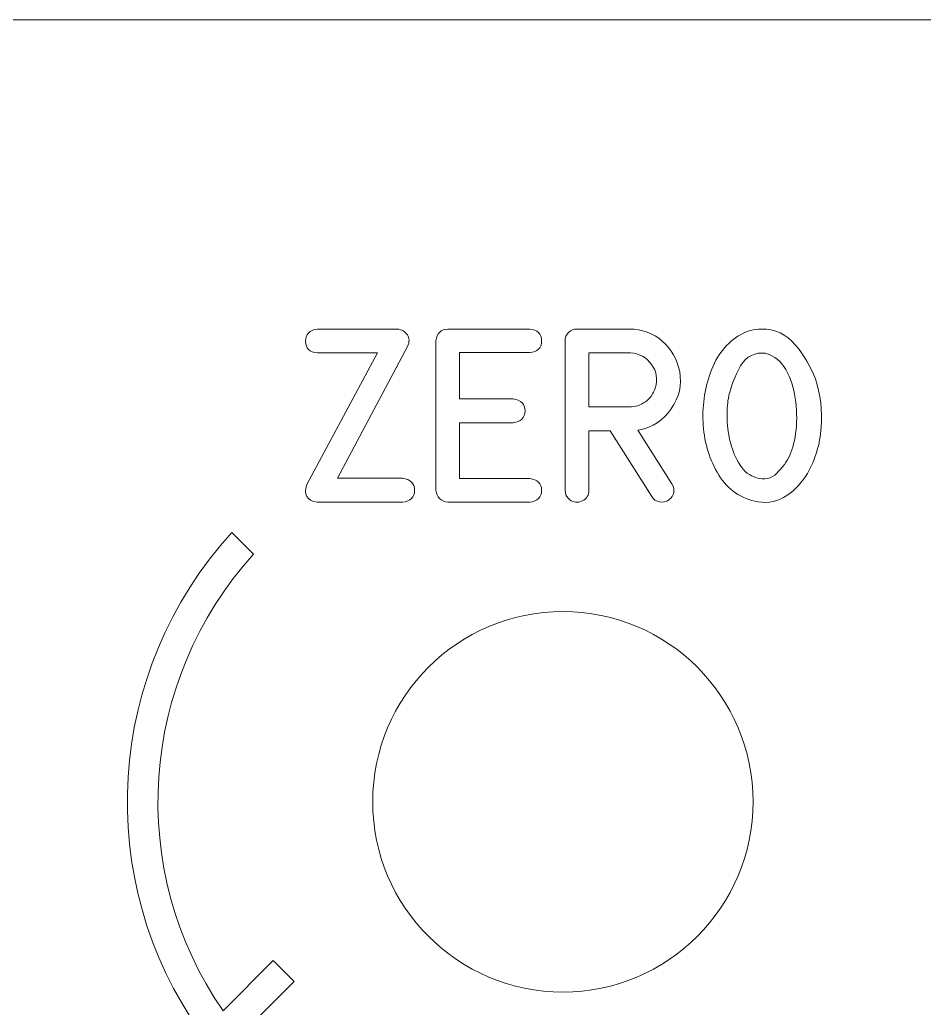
# Model space of a CAD drawing. Header units: millimetres. Extents: x -86 to 60, y -135 to 365.
# Drawn here: x -59.54 to -44.79, y 234.04 to 250.14 of the extents above; entities that cross this region are included whole.
import ezdxf

# ---------------------------------------------------------------- set-up
doc = ezdxf.new("R2010")
doc.units = ezdxf.units.MM
doc.header["$MEASUREMENT"] = 0
doc.layers.add('Cuts', color=7, linetype='Continuous', plot=False)
doc.layers.add('Engrave', color=7, linetype='Continuous')

msp = doc.modelspace()

# ---------------------------------------------------------------- linework, layer by layer
at = {"layer": 'Cuts', "color": 250, "lineweight": 9}
msp.add_ellipse((-50.6825, 237.404), major_axis=(3.1001, 0), ratio=0.9999677, dxfattribs=at)
msp.add_open_spline([(57.4748, 154.4568), (57.8729, 154.4566), (58.2545, 154.2982), (58.5358, 154.0166), (58.5358, 154.0166), (58.8172, 153.7349), (58.975, 153.3549), (58.9748, 152.9568), (58.9748, 152.9568), (58.9748, 152.9568), (58.9748, 148.9068), (58.9748, 148.9068), (58.9748, 148.9068), (58.9745, 148.5088), (58.8162, 148.1271), (58.5345, 147.8458), (58.5345, 147.8458), (58.2528, 147.5645), (57.8729, 147.4066), (57.4748, 147.4068), (57.4748, 147.4068), (57.4748, 147.4068), (50.5123, 147.4068), (50.5123, 147.4068), (50.5123, 147.4068), (50.1147, 147.4071), (49.7333, 147.2494), (49.452, 146.9685), (49.452, 146.9685), (49.1707, 146.6875), (49.0125, 146.3044), (49.0123, 145.9068), (49.0123, 145.9068), (49.0123, 145.9068), (49.0123, 129.4193), (49.0123, 129.4193), (49.0123, 129.4193), (49.012, 129.0213), (48.8537, 128.6396), (48.572, 128.3583), (48.572, 128.3583), (48.2903, 128.077), (47.9104, 127.9191), (47.5123, 127.9193), (47.5123, 127.9193), (47.5123, 127.9193), (-74.0127, 127.9193), (-74.0127, 127.9193), (-74.0127, 127.9193), (-74.4108, 127.9196), (-74.7925, 128.078), (-75.0738, 128.3596), (-75.0738, 128.3596), (-75.3551, 128.6413), (-75.513, 129.0213), (-75.5127, 129.4193), (-75.5127, 129.4193), (-75.5127, 129.4193), (-75.5127, 160.4568), (-75.5127, 160.4568), (-75.5127, 160.4568), (-75.5117, 162.0471), (-76.1425, 163.5727), (-77.2663, 164.6979), (-77.2663, 164.6979), (-78.3901, 165.8231), (-79.9224, 166.4558), (-81.5127, 166.4568), (-81.5127, 166.4568), (-81.5127, 166.4568), (-83.9752, 166.4568), (-83.9752, 166.4568), (-83.9752, 166.4568), (-84.3733, 166.4571), (-84.755, 166.6155), (-85.0363, 166.8971), (-85.0363, 166.8971), (-85.3176, 167.1788), (-85.4755, 167.5588), (-85.4752, 167.9568), (-85.4752, 167.9568), (-85.4752, 167.9568), (-85.4752, 210.1068), (-85.4752, 210.1068), (-85.4752, 210.1068), (-85.475, 210.5049), (-85.3166, 210.8866), (-85.0349, 211.1679), (-85.0349, 211.1679), (-84.7533, 211.4492), (-84.3733, 211.6071), (-83.9752, 211.6068), (-83.9752, 211.6068), (-83.9752, 211.6068), (-81.5127, 211.6068), (-81.5127, 211.6068), (-81.5127, 211.6068), (-79.9224, 211.6058), (-78.3969, 212.2366), (-77.2716, 213.3604), (-77.2716, 213.3604), (-76.1464, 214.4842), (-75.5137, 216.0166), (-75.5127, 217.6068), (-75.5127, 217.6068), (-75.5127, 217.6068), (-75.5127, 248.6443), (-75.5127, 248.6443), (-75.5127, 248.6443), (-75.5125, 249.0424), (-75.3541, 249.4241), (-75.0724, 249.7054), (-75.0724, 249.7054), (-74.7908, 249.9867), (-74.4108, 250.1446), (-74.0127, 250.1443), (-74.0127, 250.1443), (-74.0127, 250.1443), (47.5123, 250.1443), (47.5123, 250.1443), (47.5123, 250.1443), (47.9104, 250.1441), (48.292, 249.9857), (48.5733, 249.7041), (48.5733, 249.7041), (48.8547, 249.4224), (49.0125, 249.0424), (49.0123, 248.6443), (49.0123, 248.6443), (49.0123, 248.6443), (49.0123, 217.6068), (49.0123, 217.6068), (49.0123, 217.6068), (49.0113, 216.0166), (49.6421, 214.491), (50.7659, 213.3658), (50.7659, 213.3658), (51.8897, 212.2406), (53.422, 211.6079), (55.0123, 211.6068), (55.0123, 211.6068), (55.0123, 211.6068), (57.4748, 211.6068), (57.4748, 211.6068), (57.4748, 211.6068), (57.8729, 211.6066), (58.2545, 211.4482), (58.5358, 211.1666), (58.5358, 211.1666), (58.8172, 210.8849), (58.975, 210.5049), (58.9748, 210.1068), (58.9748, 210.1068), (58.9748, 210.1068), (58.9748, 167.9568), (58.9748, 167.9568), (58.9748, 167.9568), (58.9745, 167.5588), (58.8162, 167.1771), (58.5345, 166.8958), (58.5345, 166.8958), (58.2528, 166.6145), (57.8729, 166.4566), (57.4748, 166.4568), (57.4748, 166.4568), (57.4748, 166.4568), (55.0123, 166.4568), (55.0123, 166.4568), (55.0123, 166.4568), (53.422, 166.4579), (51.8964, 165.8271), (50.7712, 164.7033), (50.7712, 164.7033), (49.646, 163.5795), (49.0133, 162.0471), (49.0123, 160.4568), (49.0123, 160.4568), (49.0123, 160.4568), (49.0123, 155.9568), (49.0123, 155.9568), (49.0123, 155.9568), (49.012, 155.5593), (49.1697, 155.1779), (49.4507, 154.8966), (49.4507, 154.8966), (49.7316, 154.6153), (50.1147, 154.4571), (50.5123, 154.4568), (50.5123, 154.4568), (50.5123, 154.4568), (57.4748, 154.4568), (57.4748, 154.4568)], degree=3, knots=[0, 0, 0, 0, 0.0204082, 0.0204082, 0.0204082, 0.0204082, 0.0408163, 0.0408163, 0.0408163, 0.0408163, 0.0612245, 0.0612245, 0.0612245, 0.0612245, 0.0816327, 0.0816327, 0.0816327, 0.0816327, 0.1020408, 0.1020408, 0.1020408, 0.1020408, 0.122449, 0.122449, 0.122449, 0.122449, 0.1428571, 0.1428571, 0.1428571, 0.1428571, 0.1632653, 0.1632653, 0.1632653, 0.1632653, 0.1836735, 0.1836735, 0.1836735, 0.1836735, 0.2040816, 0.2040816, 0.2040816, 0.2040816, 0.2244898, 0.2244898, 0.2244898, 0.2244898, 0.244898, 0.244898, 0.244898, 0.244898, 0.2653061, 0.2653061, 0.2653061, 0.2653061, 0.2857143, 0.2857143, 0.2857143, 0.2857143, 0.3061224, 0.3061224, 0.3061224, 0.3061224, 0.3265306, 0.3265306, 0.3265306, 0.3265306, 0.3469388, 0.3469388, 0.3469388, 0.3469388, 0.3673469, 0.3673469, 0.3673469, 0.3673469, 0.3877551, 0.3877551, 0.3877551, 0.3877551, 0.4081633, 0.4081633, 0.4081633, 0.4081633, 0.4285714, 0.4285714, 0.4285714, 0.4285714, 0.4489796, 0.4489796, 0.4489796, 0.4489796, 0.4693878, 0.4693878, 0.4693878, 0.4693878, 0.4897959, 0.4897959, 0.4897959, 0.4897959, 0.5102041, 0.5102041, 0.5102041, 0.5102041, 0.5306122, 0.5306122, 0.5306122, 0.5306122, 0.5510204, 0.5510204, 0.5510204, 0.5510204, 0.5714286, 0.5714286, 0.5714286, 0.5714286, 0.5918367, 0.5918367, 0.5918367, 0.5918367, 0.6122449, 0.6122449, 0.6122449, 0.6122449, 0.6326531, 0.6326531, 0.6326531, 0.6326531, 0.6530612, 0.6530612, 0.6530612, 0.6530612, 0.6734694, 0.6734694, 0.6734694, 0.6734694, 0.6938776, 0.6938776, 0.6938776, 0.6938776, 0.7142857, 0.7142857, 0.7142857, 0.7142857, 0.7346939, 0.7346939, 0.7346939, 0.7346939, 0.755102, 0.755102, 0.755102, 0.755102, 0.7755102, 0.7755102, 0.7755102, 0.7755102, 0.7959184, 0.7959184, 0.7959184, 0.7959184, 0.8163265, 0.8163265, 0.8163265, 0.8163265, 0.8367347, 0.8367347, 0.8367347, 0.8367347, 0.8571429, 0.8571429, 0.8571429, 0.8571429, 0.877551, 0.877551, 0.877551, 0.877551, 0.8979592, 0.8979592, 0.8979592, 0.8979592, 0.9183673, 0.9183673, 0.9183673, 0.9183673, 0.9387755, 0.9387755, 0.9387755, 0.9387755, 0.9591837, 0.9591837, 0.9591837, 0.9591837, 1, 1, 1, 1], dxfattribs=at)
at = {"layer": 'Engrave', "color": 240, "lineweight": 9}
for points, knots in [([(-53.7069, 244.7181), (-53.7069, 244.7181), (-54.6838, 244.7181), (-54.6838, 244.7181), (-54.6838, 244.7181), (-54.8104, 244.728), (-54.8753, 244.79), (-54.8772, 244.9039), (-54.8772, 244.9039), (-54.8795, 245.0182), (-54.8151, 245.0854), (-54.6838, 245.1066), (-54.6838, 245.1066), (-54.6838, 245.1066), (-53.3856, 245.1066), (-53.3856, 245.1066), (-53.3856, 245.1066), (-53.3085, 245.0958), (-53.252, 245.0638), (-53.2168, 245.0106), (-53.2168, 245.0106), (-53.1815, 244.958), (-53.181, 244.8945), (-53.2149, 244.8201), (-53.2149, 244.8201), (-53.2149, 244.8201), (-54.3588, 242.6757), (-54.3588, 242.6757), (-54.3588, 242.6757), (-54.3588, 242.6757), (-53.2977, 242.6757), (-53.2977, 242.6757), (-53.2977, 242.6757), (-53.165, 242.6565), (-53.0996, 242.5911), (-53.1006, 242.4796), (-53.1006, 242.4796), (-53.1015, 242.3677), (-53.1669, 242.3027), (-53.2977, 242.2844), (-53.2977, 242.2844), (-53.2977, 242.2844), (-54.6881, 242.2844), (-54.6881, 242.2844), (-54.6881, 242.2844), (-54.8579, 242.3103), (-54.9143, 242.4072), (-54.8574, 242.5751), (-54.8574, 242.5751), (-54.8574, 242.5751), (-53.7069, 244.7181), (-53.7069, 244.7181)], [0, 0, 0, 0, 0.0714286, 0.0714286, 0.0714286, 0.0714286, 0.1428571, 0.1428571, 0.1428571, 0.1428571, 0.2142857, 0.2142857, 0.2142857, 0.2142857, 0.2857143, 0.2857143, 0.2857143, 0.2857143, 0.3571429, 0.3571429, 0.3571429, 0.3571429, 0.4285714, 0.4285714, 0.4285714, 0.4285714, 0.5, 0.5, 0.5, 0.5, 0.5714286, 0.5714286, 0.5714286, 0.5714286, 0.6428571, 0.6428571, 0.6428571, 0.6428571, 0.7142857, 0.7142857, 0.7142857, 0.7142857, 0.7857143, 0.7857143, 0.7857143, 0.7857143, 0.8571429, 0.8571429, 0.8571429, 0.8571429, 1, 1, 1, 1]), ([(-51.2234, 244.7223), (-51.2234, 244.7223), (-52.3659, 244.7223), (-52.3659, 244.7223), (-52.3659, 244.7223), (-52.3659, 244.7223), (-52.3659, 243.9683), (-52.3659, 243.9683), (-52.3659, 243.9683), (-52.3659, 243.9683), (-51.4948, 243.9683), (-51.4948, 243.9683), (-51.4948, 243.9683), (-51.3645, 243.949), (-51.2996, 243.8836), (-51.3, 243.7722), (-51.3, 243.7722), (-51.3005, 243.6602), (-51.3654, 243.5953), (-51.4948, 243.577), (-51.4948, 243.577), (-51.4948, 243.577), (-52.3659, 243.577), (-52.3659, 243.577), (-52.3659, 243.577), (-52.3659, 243.577), (-52.3659, 242.6715), (-52.3659, 242.6715), (-52.3659, 242.6715), (-52.3659, 242.6715), (-51.2234, 242.6715), (-51.2234, 242.6715), (-51.2234, 242.6715), (-51.094, 242.6522), (-51.0291, 242.5878), (-51.0291, 242.4773), (-51.0291, 242.4773), (-51.0291, 242.3672), (-51.094, 242.3027), (-51.2234, 242.2844), (-51.2234, 242.2844), (-51.2234, 242.2844), (-52.5573, 242.2844), (-52.5573, 242.2844), (-52.5573, 242.2844), (-52.6721, 242.299), (-52.7375, 242.3644), (-52.753, 242.4801), (-52.753, 242.4801), (-52.753, 242.4801), (-52.753, 244.9137), (-52.753, 244.9137), (-52.753, 244.9137), (-52.7356, 245.0351), (-52.6702, 245.0991), (-52.5573, 245.1066), (-52.5573, 245.1066), (-52.5573, 245.1066), (-51.2234, 245.1066), (-51.2234, 245.1066), (-51.2234, 245.1066), (-51.094, 245.0967), (-51.0291, 245.0318), (-51.0296, 244.9128), (-51.0296, 244.9128), (-51.03, 244.7938), (-51.095, 244.7303), (-51.2234, 244.7223)], [0, 0, 0, 0, 0.0555556, 0.0555556, 0.0555556, 0.0555556, 0.1111111, 0.1111111, 0.1111111, 0.1111111, 0.1666667, 0.1666667, 0.1666667, 0.1666667, 0.2222222, 0.2222222, 0.2222222, 0.2222222, 0.2777778, 0.2777778, 0.2777778, 0.2777778, 0.3333333, 0.3333333, 0.3333333, 0.3333333, 0.3888889, 0.3888889, 0.3888889, 0.3888889, 0.4444444, 0.4444444, 0.4444444, 0.4444444, 0.5, 0.5, 0.5, 0.5, 0.5555556, 0.5555556, 0.5555556, 0.5555556, 0.6111111, 0.6111111, 0.6111111, 0.6111111, 0.6666667, 0.6666667, 0.6666667, 0.6666667, 0.7222222, 0.7222222, 0.7222222, 0.7222222, 0.7777778, 0.7777778, 0.7777778, 0.7777778, 0.8333333, 0.8333333, 0.8333333, 0.8333333, 0.8888889, 0.8888889, 0.8888889, 0.8888889, 1, 1, 1, 1]), ([(-48.9058, 242.5836), (-48.847, 242.4796), (-48.8635, 242.3926), (-48.9552, 242.3216), (-48.9552, 242.3216), (-48.9994, 242.2905), (-49.0502, 242.2797), (-49.1076, 242.29), (-49.1076, 242.29), (-49.165, 242.2999), (-49.2069, 242.3286), (-49.2337, 242.3752), (-49.2337, 242.3752), (-49.2337, 242.3752), (-49.9129, 243.449), (-49.9129, 243.449), (-49.9129, 243.449), (-49.9129, 243.449), (-50.2577, 243.449), (-50.2577, 243.449), (-50.2577, 243.449), (-50.2577, 243.449), (-50.2577, 242.4787), (-50.2577, 242.4787), (-50.2577, 242.4787), (-50.2577, 242.3987), (-50.2939, 242.3413), (-50.3663, 242.3056), (-50.3663, 242.3056), (-50.4392, 242.2703), (-50.507, 242.2769), (-50.5705, 242.3258), (-50.5705, 242.3258), (-50.6208, 242.3634), (-50.6462, 242.4142), (-50.6462, 242.4787), (-50.6462, 242.4787), (-50.6462, 242.4787), (-50.6462, 244.9137), (-50.6462, 244.9137), (-50.6462, 244.9137), (-50.6462, 244.9669), (-50.6274, 245.0125), (-50.5902, 245.0502), (-50.5902, 245.0502), (-50.5531, 245.0878), (-50.5074, 245.1066), (-50.4533, 245.1066), (-50.4533, 245.1066), (-50.4533, 245.1066), (-49.5978, 245.1066), (-49.5978, 245.1066), (-49.5978, 245.1066), (-49.3917, 245.1066), (-49.213, 245.0412), (-49.0615, 244.9105), (-49.0615, 244.9105), (-48.9101, 244.7792), (-48.8155, 244.6132), (-48.7788, 244.4119), (-48.7788, 244.4119), (-48.7403, 244.196), (-48.7859, 243.9942), (-48.9162, 243.8065), (-48.9162, 243.8065), (-49.046, 243.6184), (-49.2186, 243.5045), (-49.4336, 243.4641), (-49.4336, 243.4641), (-49.4336, 243.4641), (-49.4599, 243.4598), (-49.4599, 243.4598), (-49.4599, 243.4598), (-49.4599, 243.4598), (-48.9058, 242.5836), (-48.9058, 242.5836)], [0, 0, 0, 0, 0.05, 0.05, 0.05, 0.05, 0.1, 0.1, 0.1, 0.1, 0.15, 0.15, 0.15, 0.15, 0.2, 0.2, 0.2, 0.2, 0.25, 0.25, 0.25, 0.25, 0.3, 0.3, 0.3, 0.3, 0.35, 0.35, 0.35, 0.35, 0.4, 0.4, 0.4, 0.4, 0.45, 0.45, 0.45, 0.45, 0.5, 0.5, 0.5, 0.5, 0.55, 0.55, 0.55, 0.55, 0.6, 0.6, 0.6, 0.6, 0.65, 0.65, 0.65, 0.65, 0.7, 0.7, 0.7, 0.7, 0.75, 0.75, 0.75, 0.75, 0.8, 0.8, 0.8, 0.8, 0.85, 0.85, 0.85, 0.85, 0.9, 0.9, 0.9, 0.9, 1, 1, 1, 1]), ([(-46.5672, 244.2947), (-46.483, 244.0403), (-46.451, 243.7764), (-46.4717, 243.5026), (-46.4717, 243.5026), (-46.4924, 243.2289), (-46.5677, 242.9791), (-46.697, 242.7529), (-46.697, 242.7529), (-46.7788, 242.6122), (-46.8903, 242.4928), (-47.0319, 242.3945), (-47.0319, 242.3945), (-47.1735, 242.2962), (-47.3296, 242.2618), (-47.5004, 242.2915), (-47.5004, 242.2915), (-47.7788, 242.3399), (-47.9919, 242.4852), (-48.1396, 242.7265), (-48.1396, 242.7265), (-48.2878, 242.9683), (-48.3724, 243.2374), (-48.3941, 243.5337), (-48.3941, 243.5337), (-48.4157, 243.83), (-48.3757, 244.1184), (-48.2741, 244.3996), (-48.2741, 244.3996), (-48.1725, 244.6809), (-48.0107, 244.8851), (-47.7883, 245.013), (-47.7883, 245.013), (-47.6801, 245.0756), (-47.5662, 245.1066), (-47.4482, 245.1066), (-47.4482, 245.1066), (-47.2219, 245.1066), (-47.0375, 245.0215), (-46.8941, 244.8512), (-46.8941, 244.8512), (-46.7506, 244.6804), (-46.642, 244.4951), (-46.5672, 244.2947)], [0, 0, 0, 0, 0.0833333, 0.0833333, 0.0833333, 0.0833333, 0.1666667, 0.1666667, 0.1666667, 0.1666667, 0.25, 0.25, 0.25, 0.25, 0.3333333, 0.3333333, 0.3333333, 0.3333333, 0.4166667, 0.4166667, 0.4166667, 0.4166667, 0.5, 0.5, 0.5, 0.5, 0.5833333, 0.5833333, 0.5833333, 0.5833333, 0.6666667, 0.6666667, 0.6666667, 0.6666667, 0.75, 0.75, 0.75, 0.75, 0.8333333, 0.8333333, 0.8333333, 0.8333333, 1, 1, 1, 1]), ([(-49.5978, 243.8361), (-49.5037, 243.8361), (-49.4171, 243.8644), (-49.3376, 243.9217), (-49.3376, 243.9217), (-49.2581, 243.9787), (-49.205, 244.053), (-49.1772, 244.1447), (-49.1772, 244.1447), (-49.134, 244.2863), (-49.1537, 244.4142), (-49.2365, 244.5285), (-49.2365, 244.5285), (-49.3193, 244.6428), (-49.4331, 244.7058), (-49.578, 244.7181), (-49.578, 244.7181), (-49.578, 244.7181), (-50.2577, 244.7181), (-50.2577, 244.7181), (-50.2577, 244.7181), (-50.2577, 244.7181), (-50.2577, 243.8361), (-50.2577, 243.8361), (-50.2577, 243.8361), (-50.2577, 243.8361), (-49.5978, 243.8361), (-49.5978, 243.8361)], [0, 0, 0, 0, 0.125, 0.125, 0.125, 0.125, 0.25, 0.25, 0.25, 0.25, 0.375, 0.375, 0.375, 0.375, 0.5, 0.5, 0.5, 0.5, 0.625, 0.625, 0.625, 0.625, 0.75, 0.75, 0.75, 0.75, 1, 1, 1, 1]), ([(-47.4369, 244.7153), (-47.6058, 244.7153), (-47.7337, 244.6245), (-47.8207, 244.4424), (-47.8207, 244.4424), (-47.9077, 244.2604), (-47.9623, 244.1052), (-47.9853, 243.9768), (-47.9853, 243.9768), (-48.0027, 243.8827), (-48.0093, 243.7693), (-48.0046, 243.6362), (-48.0046, 243.6362), (-47.9999, 243.5031), (-47.9806, 243.3714), (-47.9468, 243.2416), (-47.9468, 243.2416), (-47.9129, 243.1113), (-47.8616, 242.9942), (-47.7939, 242.8902), (-47.7939, 242.8902), (-47.7257, 242.7858), (-47.6368, 242.7167), (-47.5267, 242.6828), (-47.5267, 242.6828), (-47.3978, 242.6423), (-47.2868, 242.6677), (-47.1937, 242.759), (-47.1937, 242.759), (-47.1006, 242.8507), (-47.03, 242.9476), (-46.982, 243.0506), (-46.982, 243.0506), (-46.9336, 243.1565), (-46.9002, 243.2947), (-46.8823, 243.4669), (-46.8823, 243.4669), (-46.8645, 243.6386), (-46.8687, 243.8103), (-46.8946, 243.9815), (-46.8946, 243.9815), (-46.9209, 244.1527), (-46.9722, 244.307), (-47.0484, 244.4443), (-47.0484, 244.4443), (-47.1246, 244.5817), (-47.2332, 244.6692), (-47.3734, 244.7068), (-47.3734, 244.7068), (-47.3917, 244.7124), (-47.4129, 244.7153), (-47.4369, 244.7153)], [0, 0, 0, 0, 0.0714286, 0.0714286, 0.0714286, 0.0714286, 0.1428571, 0.1428571, 0.1428571, 0.1428571, 0.2142857, 0.2142857, 0.2142857, 0.2142857, 0.2857143, 0.2857143, 0.2857143, 0.2857143, 0.3571429, 0.3571429, 0.3571429, 0.3571429, 0.4285714, 0.4285714, 0.4285714, 0.4285714, 0.5, 0.5, 0.5, 0.5, 0.5714286, 0.5714286, 0.5714286, 0.5714286, 0.6428571, 0.6428571, 0.6428571, 0.6428571, 0.7142857, 0.7142857, 0.7142857, 0.7142857, 0.7857143, 0.7857143, 0.7857143, 0.7857143, 0.8571429, 0.8571429, 0.8571429, 0.8571429, 1, 1, 1, 1]), ([(-55.0641, 234.4757), (-55.0641, 234.4757), (-57.1005, 232.4393), (-57.1005, 232.4393), (-57.1005, 232.4393), (-57.1005, 232.4393), (-57.4406, 232.7794), (-57.4406, 232.7794), (-57.4406, 232.7794), (-57.4406, 232.7794), (-56.5811, 233.6389), (-56.5811, 233.6389), (-56.5811, 233.6389), (-58.3559, 236.1343), (-58.1436, 239.5342), (-56.0766, 241.7935), (-56.0766, 241.7935), (-56.0766, 241.7935), (-55.7232, 241.439), (-55.7232, 241.439), (-55.7232, 241.439), (-57.5981, 239.3739), (-57.8064, 236.2935), (-56.2221, 233.9979), (-56.2221, 233.9979), (-56.2221, 233.9979), (-55.4042, 234.8158), (-55.4042, 234.8158), (-55.4042, 234.8158), (-55.4042, 234.8158), (-55.0641, 234.4757), (-55.0641, 234.4757)], [0, 0, 0, 0, 0.1111111, 0.1111111, 0.1111111, 0.1111111, 0.2222222, 0.2222222, 0.2222222, 0.2222222, 0.3333333, 0.3333333, 0.3333333, 0.3333333, 0.4444444, 0.4444444, 0.4444444, 0.4444444, 0.5555556, 0.5555556, 0.5555556, 0.5555556, 0.6666667, 0.6666667, 0.6666667, 0.6666667, 0.7777778, 0.7777778, 0.7777778, 0.7777778, 1, 1, 1, 1])]:
    msp.add_open_spline(points, degree=3, knots=knots, dxfattribs=at)

doc.saveas('drawing.dxf')
